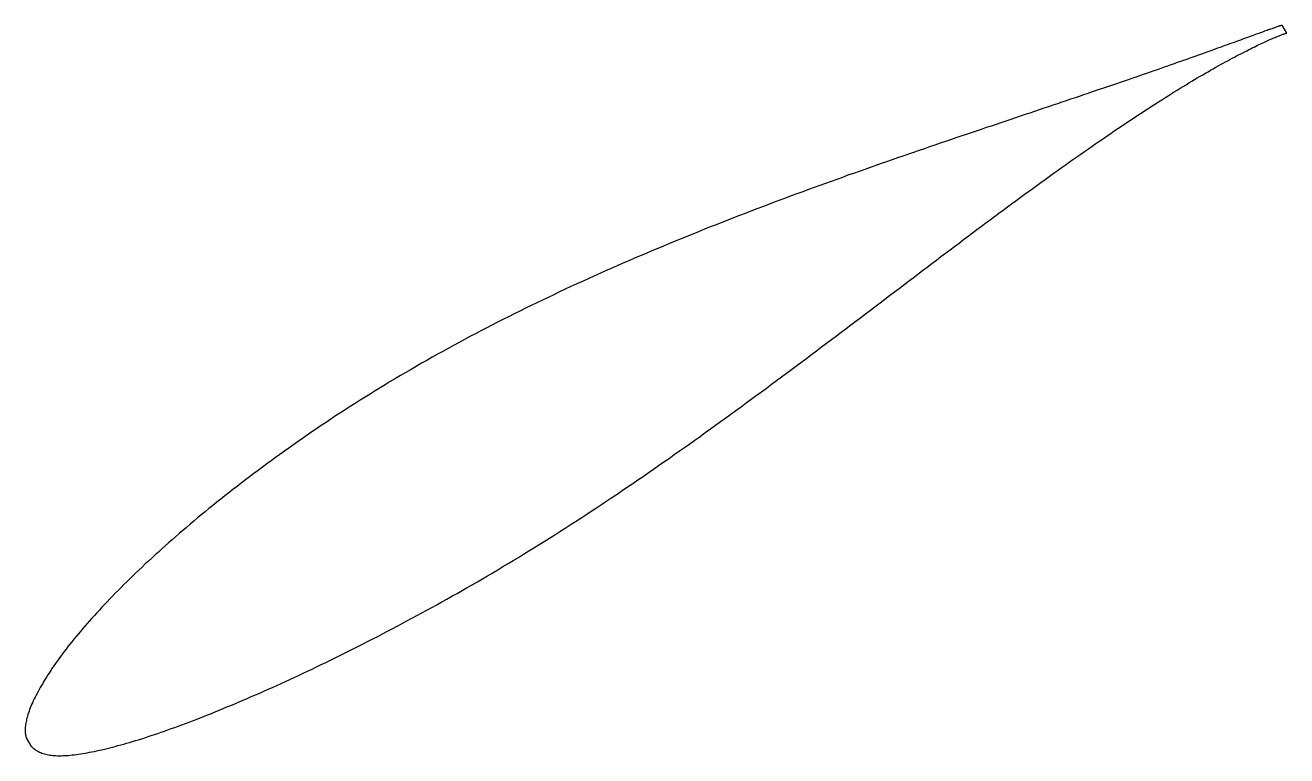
# Model space of a CAD drawing. Header units: metres. Extents: x -41 to 82, y -24 to 47.
import ezdxf

# ---------------------------------------------------------------- set-up
doc = ezdxf.new("R2010")
doc.units = ezdxf.units.M

msp = doc.modelspace()

# ---------------------------------------------------------------- linework, layer by layer
msp.add_lwpolyline([(82, 47.21), (82, 47.21), (81.99, 47.21), (81.97, 47.21), (81.95, 47.2), (81.93, 47.2), (81.9, 47.19), (81.87, 47.18), (81.83, 47.17), (81.78, 47.15), (81.73, 47.14), (81.68, 47.12), (81.62, 47.1), (81.55, 47.08), (81.48, 47.05), (81.41, 47.03), (81.33, 47), (81.24, 46.97), (81.15, 46.94), (81.06, 46.9), (80.96, 46.87), (80.85, 46.83), (80.74, 46.79), (80.63, 46.75), (80.51, 46.71), (80.38, 46.66), (80.25, 46.62), (80.12, 46.57), (79.98, 46.52), (79.83, 46.47), (79.69, 46.41), (79.53, 46.36), (79.37, 46.3), (79.21, 46.24), (79.04, 46.18), (78.86, 46.11), (78.68, 46.05), (78.5, 45.98), (78.31, 45.91), (78.12, 45.84), (77.92, 45.77), (77.71, 45.7), (77.51, 45.62), (77.29, 45.54), (77.08, 45.47), (76.85, 45.38), (76.63, 45.3), (76.39, 45.22), (76.16, 45.13), (75.91, 45.05), (75.67, 44.96), (75.42, 44.87), (75.16, 44.77), (74.9, 44.68), (74.63, 44.59), (74.37, 44.49), (74.09, 44.39), (73.81, 44.29), (73.53, 44.19), (73.24, 44.09), (72.95, 43.99), (72.65, 43.88), (72.35, 43.77), (72.04, 43.67), (71.73, 43.56), (71.41, 43.45), (71.09, 43.33), (70.77, 43.22), (70.44, 43.11), (70.11, 42.99), (69.77, 42.87), (69.43, 42.75), (69.08, 42.63), (68.73, 42.51), (68.38, 42.39), (68.02, 42.27), (67.66, 42.14), (67.29, 42.02), (66.92, 41.89), (66.54, 41.76), (66.16, 41.63), (65.78, 41.5), (65.39, 41.37), (65, 41.23), (64.6, 41.1), (64.2, 40.96), (63.8, 40.82), (63.39, 40.69), (62.98, 40.55), (62.57, 40.41), (62.15, 40.26), (61.73, 40.12), (61.3, 39.98), (60.87, 39.83), (60.44, 39.69), (60, 39.54), (59.56, 39.39), (59.12, 39.24), (58.67, 39.09), (58.22, 38.94), (57.76, 38.78), (57.31, 38.63), (56.84, 38.48), (56.38, 38.32), (55.91, 38.16), (55.44, 38), (54.97, 37.84), (54.49, 37.68), (54.01, 37.52), (53.53, 37.36), (53.04, 37.2), (52.55, 37.03), (52.06, 36.86), (51.57, 36.7), (51.07, 36.53), (50.57, 36.36), (50.07, 36.19), (49.56, 36.02), (49.05, 35.85), (48.54, 35.67), (48.03, 35.5), (47.51, 35.32), (47, 35.14), (46.48, 34.96), (45.95, 34.78), (45.43, 34.6), (44.9, 34.42), (44.37, 34.24), (43.84, 34.05), (43.31, 33.87), (42.77, 33.68), (42.24, 33.49), (41.7, 33.3), (41.16, 33.11), (40.61, 32.92), (40.07, 32.73), (39.52, 32.54), (38.98, 32.34), (38.43, 32.14), (37.88, 31.95), (37.32, 31.75), (36.77, 31.55), (36.22, 31.34), (35.66, 31.14), (35.1, 30.94), (34.54, 30.73), (33.98, 30.53), (33.42, 30.32), (32.86, 30.11), (32.3, 29.9), (31.74, 29.68), (31.17, 29.47), (30.61, 29.26), (30.04, 29.04), (29.47, 28.82), (28.91, 28.6), (28.34, 28.38), (27.77, 28.16), (27.2, 27.94), (26.63, 27.71), (26.06, 27.49), (25.49, 27.26), (24.92, 27.03), (24.35, 26.8), (23.78, 26.57), (23.21, 26.34), (22.64, 26.1), (22.07, 25.87), (21.5, 25.63), (20.93, 25.39), (20.36, 25.15), (19.79, 24.91), (19.22, 24.67), (18.65, 24.43), (18.09, 24.18), (17.52, 23.94), (16.95, 23.69), (16.38, 23.44), (15.82, 23.19), (15.25, 22.94), (14.69, 22.68), (14.12, 22.43), (13.56, 22.17), (13, 21.92), (12.43, 21.66), (11.87, 21.4), (11.31, 21.14), (10.76, 20.87), (10.2, 20.61), (9.64, 20.34), (9.09, 20.08), (8.54, 19.81), (7.98, 19.54), (7.43, 19.27), (6.88, 18.99), (6.34, 18.72), (5.79, 18.44), (5.25, 18.17), (4.7, 17.89), (4.16, 17.61), (3.62, 17.33), (3.09, 17.05), (2.55, 16.77), (2.02, 16.48), (1.49, 16.2), (0.96, 15.91), (0.43, 15.62), (-0.1, 15.33), (-0.62, 15.04), (-1.14, 14.75), (-1.66, 14.45), (-2.18, 14.16), (-2.69, 13.86), (-3.2, 13.57), (-3.71, 13.27), (-4.22, 12.97), (-4.72, 12.67), (-5.23, 12.37), (-5.73, 12.07), (-6.22, 11.77), (-6.72, 11.46), (-7.21, 11.16), (-7.7, 10.85), (-8.18, 10.55), (-8.67, 10.24), (-9.15, 9.93), (-9.63, 9.62), (-10.1, 9.31), (-10.58, 9.01), (-11.05, 8.69), (-11.51, 8.38), (-11.98, 8.07), (-12.44, 7.76), (-12.9, 7.45), (-13.35, 7.14), (-13.8, 6.82), (-14.25, 6.51), (-14.7, 6.2), (-15.14, 5.88), (-15.58, 5.57), (-16.02, 5.26), (-16.45, 4.95), (-16.88, 4.63), (-17.31, 4.32), (-17.74, 4.01), (-18.16, 3.69), (-18.58, 3.38), (-18.99, 3.07), (-19.4, 2.76), (-19.81, 2.44), (-20.22, 2.13), (-20.62, 1.82), (-21.02, 1.51), (-21.41, 1.2), (-21.8, 0.89), (-22.19, 0.58), (-22.58, 0.27), (-22.96, -0.04), (-23.33, -0.35), (-23.71, -0.65), (-24.08, -0.96), (-24.44, -1.27), (-24.81, -1.57), (-25.17, -1.88), (-25.52, -2.18), (-25.87, -2.48), (-26.22, -2.79), (-26.57, -3.09), (-26.91, -3.39), (-27.25, -3.69), (-27.58, -3.99), (-27.91, -4.29), (-28.23, -4.58), (-28.56, -4.88), (-28.87, -5.17), (-29.19, -5.46), (-29.5, -5.76), (-29.81, -6.05), (-30.11, -6.34), (-30.41, -6.62), (-30.7, -6.91), (-30.99, -7.2), (-31.28, -7.48), (-31.56, -7.76), (-31.84, -8.04), (-32.12, -8.32), (-32.39, -8.6), (-32.65, -8.87), (-32.92, -9.15), (-33.18, -9.42), (-33.43, -9.69), (-33.68, -9.96), (-33.93, -10.23), (-34.17, -10.5), (-34.41, -10.76), (-34.64, -11.02), (-34.87, -11.28), (-35.1, -11.54), (-35.32, -11.8), (-35.54, -12.06), (-35.75, -12.31), (-35.96, -12.56), (-36.16, -12.81), (-36.36, -13.06), (-36.56, -13.3), (-36.75, -13.54), (-36.94, -13.79), (-37.12, -14.02), (-37.3, -14.26), (-37.47, -14.5), (-37.64, -14.73), (-37.81, -14.96), (-37.97, -15.19), (-38.12, -15.41), (-38.28, -15.64), (-38.42, -15.86), (-38.57, -16.08), (-38.71, -16.29), (-38.84, -16.51), (-38.97, -16.72), (-39.1, -16.92), (-39.22, -17.13), (-39.34, -17.33), (-39.46, -17.53), (-39.57, -17.73), (-39.67, -17.92), (-39.77, -18.11), (-39.87, -18.3), (-39.97, -18.48), (-40.05, -18.66), (-40.14, -18.84), (-40.22, -19.02), (-40.3, -19.19), (-40.37, -19.36), (-40.44, -19.52), (-40.5, -19.69), (-40.56, -19.85), (-40.61, -20), (-40.66, -20.16), (-40.71, -20.31), (-40.75, -20.46), (-40.79, -20.6), (-40.82, -20.75), (-40.85, -20.89), (-40.87, -21.02), (-40.89, -21.16), (-40.91, -21.29), (-40.92, -21.41), (-40.93, -21.53), (-40.93, -21.65), (-40.93, -21.77), (-40.92, -21.88), (-40.92, -21.98), (-40.91, -22.08), (-40.9, -22.17), (-40.88, -22.25), (-40.87, -22.33), (-40.85, -22.39), (-40.84, -22.44), (-40.83, -22.47), (-40.39, -23.25), (-40.38, -23.26), (-40.36, -23.27), (-40.33, -23.3), (-40.29, -23.33), (-40.24, -23.38), (-40.17, -23.44), (-40.1, -23.5), (-40.01, -23.56), (-39.93, -23.62), (-39.83, -23.68), (-39.73, -23.74), (-39.63, -23.8), (-39.52, -23.85), (-39.41, -23.9), (-39.3, -23.94), (-39.18, -23.99), (-39.05, -24.03), (-38.93, -24.06), (-38.79, -24.09), (-38.66, -24.12), (-38.52, -24.14), (-38.37, -24.16), (-38.23, -24.18), (-38.07, -24.19), (-37.92, -24.2), (-37.76, -24.21), (-37.59, -24.21), (-37.43, -24.21), (-37.25, -24.2), (-37.08, -24.2), (-36.9, -24.19), (-36.71, -24.17), (-36.52, -24.15), (-36.33, -24.13), (-36.13, -24.11), (-35.93, -24.08), (-35.73, -24.05), (-35.52, -24.02), (-35.3, -23.99), (-35.08, -23.95), (-34.86, -23.91), (-34.63, -23.87), (-34.4, -23.82), (-34.17, -23.78), (-33.93, -23.72), (-33.68, -23.67), (-33.43, -23.62), (-33.18, -23.56), (-32.93, -23.5), (-32.66, -23.43), (-32.4, -23.37), (-32.13, -23.3), (-31.86, -23.22), (-31.58, -23.15), (-31.3, -23.07), (-31.02, -22.99), (-30.73, -22.91), (-30.44, -22.82), (-30.14, -22.73), (-29.84, -22.64), (-29.54, -22.54), (-29.23, -22.45), (-28.92, -22.34), (-28.61, -22.24), (-28.29, -22.13), (-27.97, -22.02), (-27.64, -21.91), (-27.31, -21.8), (-26.98, -21.68), (-26.65, -21.56), (-26.31, -21.44), (-25.96, -21.31), (-25.62, -21.18), (-25.27, -21.05), (-24.91, -20.92), (-24.56, -20.78), (-24.2, -20.65), (-23.83, -20.51), (-23.47, -20.36), (-23.1, -20.21), (-22.72, -20.07), (-22.35, -19.91), (-21.97, -19.76), (-21.58, -19.6), (-21.2, -19.44), (-20.81, -19.28), (-20.42, -19.12), (-20.02, -18.95), (-19.62, -18.78), (-19.22, -18.61), (-18.82, -18.43), (-18.41, -18.26), (-18, -18.08), (-17.59, -17.89), (-17.17, -17.71), (-16.75, -17.52), (-16.33, -17.33), (-15.91, -17.14), (-15.48, -16.95), (-15.05, -16.75), (-14.62, -16.55), (-14.19, -16.35), (-13.75, -16.14), (-13.31, -15.93), (-12.87, -15.73), (-12.43, -15.51), (-11.98, -15.3), (-11.53, -15.08), (-11.08, -14.86), (-10.63, -14.64), (-10.17, -14.42), (-9.72, -14.19), (-9.26, -13.96), (-8.8, -13.73), (-8.33, -13.5), (-7.87, -13.26), (-7.4, -13.02), (-6.93, -12.78), (-6.46, -12.54), (-5.99, -12.29), (-5.51, -12.04), (-5.04, -11.79), (-4.56, -11.54), (-4.08, -11.29), (-3.6, -11.03), (-3.11, -10.77), (-2.63, -10.51), (-2.14, -10.25), (-1.66, -9.98), (-1.17, -9.71), (-0.68, -9.44), (-0.19, -9.17), (0.31, -8.9), (0.8, -8.62), (1.3, -8.34), (1.79, -8.06), (2.29, -7.77), (2.79, -7.49), (3.29, -7.2), (3.78, -6.91), (4.29, -6.62), (4.79, -6.32), (5.29, -6.02), (5.79, -5.72), (6.29, -5.42), (6.8, -5.12), (7.3, -4.81), (7.81, -4.5), (8.31, -4.19), (8.82, -3.88), (9.33, -3.56), (9.83, -3.25), (10.34, -2.93), (10.85, -2.61), (11.36, -2.28), (11.86, -1.96), (12.37, -1.63), (12.88, -1.3), (13.39, -0.97), (13.9, -0.64), (14.41, -0.31), (14.92, 0.03), (15.42, 0.36), (15.93, 0.7), (16.44, 1.04), (16.95, 1.38), (17.46, 1.73), (17.97, 2.07), (18.48, 2.42), (18.98, 2.77), (19.49, 3.11), (20, 3.46), (20.51, 3.82), (21.01, 4.17), (21.52, 4.52), (22.03, 4.87), (22.53, 5.23), (23.04, 5.59), (23.55, 5.94), (24.05, 6.3), (24.56, 6.66), (25.06, 7.02), (25.56, 7.38), (26.07, 7.74), (26.57, 8.1), (27.07, 8.47), (27.57, 8.83), (28.07, 9.19), (28.57, 9.56), (29.07, 9.92), (29.57, 10.29), (30.07, 10.65), (30.56, 11.01), (31.06, 11.38), (31.56, 11.74), (32.05, 12.11), (32.54, 12.48), (33.04, 12.84), (33.53, 13.21), (34.02, 13.57), (34.51, 13.94), (35, 14.3), (35.49, 14.67), (35.97, 15.03), (36.46, 15.39), (36.94, 15.76), (37.43, 16.12), (37.91, 16.48), (38.39, 16.85), (38.87, 17.21), (39.35, 17.57), (39.82, 17.93), (40.3, 18.29), (40.77, 18.65), (41.25, 19.01), (41.72, 19.36), (42.19, 19.72), (42.66, 20.08), (43.12, 20.43), (43.59, 20.78), (44.06, 21.14), (44.52, 21.49), (44.98, 21.84), (45.44, 22.18), (45.9, 22.53), (46.36, 22.88), (46.81, 23.22), (47.26, 23.57), (47.72, 23.91), (48.17, 24.25), (48.61, 24.59), (49.06, 24.92), (49.51, 25.26), (49.95, 25.59), (50.39, 25.92), (50.83, 26.25), (51.27, 26.58), (51.7, 26.91), (52.14, 27.23), (52.57, 27.56), (53, 27.88), (53.43, 28.2), (53.85, 28.51), (54.28, 28.83), (54.7, 29.14), (55.12, 29.45), (55.53, 29.76), (55.95, 30.06), (56.36, 30.37), (56.77, 30.67), (57.18, 30.97), (57.59, 31.26), (57.99, 31.56), (58.4, 31.85), (58.8, 32.14), (59.19, 32.42), (59.59, 32.71), (59.98, 32.99), (60.37, 33.27), (60.76, 33.54), (61.15, 33.82), (61.53, 34.09), (61.91, 34.35), (62.29, 34.62), (62.66, 34.88), (63.04, 35.14), (63.41, 35.4), (63.77, 35.65), (64.14, 35.9), (64.5, 36.15), (64.86, 36.4), (65.22, 36.64), (65.57, 36.88), (65.92, 37.12), (66.27, 37.35), (66.61, 37.58), (66.96, 37.81), (67.29, 38.03), (67.63, 38.26), (67.96, 38.48), (68.3, 38.69), (68.62, 38.9), (68.95, 39.11), (69.27, 39.32), (69.59, 39.53), (69.9, 39.73), (70.21, 39.92), (70.52, 40.12), (70.83, 40.31), (71.13, 40.5), (71.43, 40.69), (71.72, 40.87), (72.01, 41.05), (72.3, 41.22), (72.59, 41.4), (72.87, 41.57), (73.15, 41.73), (73.42, 41.9), (73.69, 42.06), (73.96, 42.22), (74.22, 42.37), (74.48, 42.52), (74.74, 42.67), (74.99, 42.81), (75.24, 42.96), (75.49, 43.1), (75.73, 43.23), (75.97, 43.36), (76.2, 43.49), (76.43, 43.62), (76.66, 43.74), (76.88, 43.87), (77.1, 43.98), (77.31, 44.1), (77.52, 44.21), (77.73, 44.32), (77.93, 44.42), (78.13, 44.53), (78.33, 44.63), (78.52, 44.72), (78.7, 44.82), (78.88, 44.91), (79.06, 45), (79.24, 45.08), (79.4, 45.17), (79.57, 45.25), (79.73, 45.32), (79.89, 45.4), (80.04, 45.47), (80.19, 45.54), (80.33, 45.6), (80.47, 45.67), (80.6, 45.73), (80.73, 45.78), (80.86, 45.84), (80.98, 45.89), (81.09, 45.94), (81.2, 45.99), (81.31, 46.03), (81.41, 46.08), (81.51, 46.12), (81.6, 46.15), (81.69, 46.19), (81.77, 46.22), (81.85, 46.25), (81.93, 46.28), (81.99, 46.31), (82.06, 46.33), (82.12, 46.35), (82.17, 46.37), (82.22, 46.38), (82.27, 46.4), (82.3, 46.41), (82.34, 46.42), (82.37, 46.43), (82.39, 46.44), (82.41, 46.44), (82.42, 46.45), (82.43, 46.45), (82.44, 46.45)], close=True)

doc.saveas('drawing.dxf')
